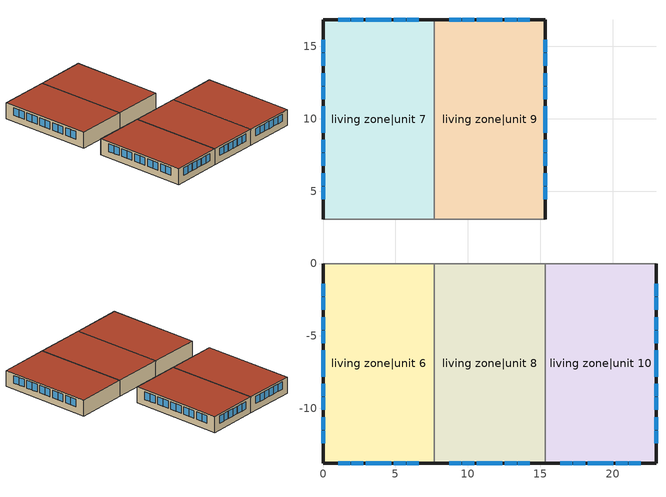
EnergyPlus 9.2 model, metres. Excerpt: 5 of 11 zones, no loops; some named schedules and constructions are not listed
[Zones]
living zone|unit 10
 floor to living zone|unit 5 (FloorFinUninsFin): 15.33,-13.8 15.33,0 22.99,0 22.99,-13.8 z2.44
 wall outside (WallExtInsFin): 15.33,-13.8 22.99,-13.8 22.99,0 z2.44:4.88
 wall adiabatic (WallIntFinUninsFin): 22.99,0 15.33,0 z2.44:4.88
 wall to living zone|unit 8 (WallIntFinUninsFin): 15.33,0 15.33,-13.8 z2.44:4.88
 window (WindowConstruction): 22.99,-12.4 22.99,-11.53 / 22.99,-2.27 22.99,-1.4 / 22.99,-11.47 22.99,-10.6 / 22.99,-10.1 22.99,-9.23 / 22.99,-9.17 22.99,-8.3 / 22.99,-7.8 22.99,-6.93 / 22.99,-6.87 22.99,-6 / 22.99,-5.5 22.99,-4.63 / 22.99,-4.57 22.99,-3.7 / 22.99,-3.2 22.99,-2.33 z3.41:4.57; 16.38,-13.8 17.21,-13.8 / 17.27,-13.8 18.11,-13.8 / 18.29,-13.8 19.13,-13.8 / 19.19,-13.8 20.03,-13.8 / 20.21,-13.8 21.05,-13.8 / 21.11,-13.8 21.94,-13.8 z3.46:4.57
 roof outside (RoofFinInsExt): 22.99,-13.8 22.99,0 15.33,0 15.33,-13.8 z4.88
living zone|unit 6
 floor to living zone (FloorFinUninsFin): 0,-13.8 0,0 7.66,0 7.66,-13.8 z2.44
 wall outside (WallExtInsFin): 0,0 0,-13.8 7.66,-13.8 z2.44:4.88
 wall adiabatic (WallIntFinUninsFin): 7.66,0 0,0 z2.44:4.88
 wall to living zone|unit 8 (WallIntFinUninsFin Reversed): 7.66,-13.8 7.66,0 z2.44:4.88
 window (WindowConstruction): 1.05,-13.8 1.89,-13.8 / 1.95,-13.8 2.78,-13.8 / 2.96,-13.8 3.8,-13.8 / 3.86,-13.8 4.7,-13.8 / 4.88,-13.8 5.72,-13.8 / 5.78,-13.8 6.62,-13.8 z3.46:4.57; 0,-1.4 0,-2.27 / 0,-11.53 0,-12.4 / 0,-2.33 0,-3.2 / 0,-3.7 0,-4.57 / 0,-4.63 0,-5.5 / 0,-6 0,-6.87 / 0,-6.93 0,-7.8 / 0,-8.3 0,-9.17 / 0,-9.23 0,-10.1 / 0,-10.6 0,-11.47 z3.41:4.57
 roof outside (RoofFinInsExt): 7.66,-13.8 7.66,0 0,0 0,-13.8 z4.88
living zone|unit 7
 floor to living zone|unit 2 (FloorFinUninsFin): 0,3.05 0,16.84 7.66,16.84 7.66,3.05 z2.44
 wall outside (WallExtInsFin): 7.66,16.84 0,16.84 0,3.05 z2.44:4.88
 wall to living zone|unit 9 (WallIntFinUninsFin Reversed): 7.66,3.05 7.66,16.84 z2.44:4.88
 wall adiabatic (WallIntFinUninsFin): 0,3.05 7.66,3.05 z2.44:4.88
 window (WindowConstruction): 0,15.44 0,14.57 / 0,5.32 0,4.45 / 0,14.51 0,13.64 / 0,13.15 0,12.28 / 0,12.21 0,11.34 / 0,10.85 0,9.98 / 0,9.92 0,9.04 / 0,8.55 0,7.68 / 0,7.62 0,6.75 / 0,6.25 0,5.38 z3.41:4.57; 6.62,16.84 5.78,16.84 / 5.72,16.84 4.88,16.84 / 4.7,16.84 3.86,16.84 / 3.8,16.84 2.96,16.84 / 2.78,16.84 1.95,16.84 / 1.89,16.84 1.05,16.84 z3.46:4.57
 roof outside (RoofFinInsExt): 7.66,3.05 7.66,16.84 0,16.84 0,3.05 z4.88
living zone|unit 8
 floor to living zone|unit 3 (FloorFinUninsFin): 7.66,-13.8 7.66,0 15.33,0 15.33,-13.8 z2.44
 wall outside (WallExtInsFin): 7.66,-13.8 15.33,-13.8 z2.44:4.88
 wall adiabatic (WallIntFinUninsFin): 15.33,0 7.66,0 z2.44:4.88
 window (WindowConstruction): 8.71,-13.8 9.55,-13.8 / 9.61,-13.8 10.45,-13.8 / 10.63,-13.8 11.47,-13.8 / 11.53,-13.8 12.36,-13.8 / 12.54,-13.8 13.38,-13.8 / 13.44,-13.8 14.28,-13.8 z3.46:4.57
 roof outside (RoofFinInsExt): 15.33,-13.8 15.33,0 7.66,0 7.66,-13.8 z4.88
living zone|unit 9
 floor to living zone|unit 4 (FloorFinUninsFin): 7.66,3.05 7.66,16.84 15.33,16.84 15.33,3.05 z2.44
 wall outside (WallExtInsFin): 15.33,3.05 15.33,16.84 7.66,16.84 z2.44:4.88
 wall adiabatic (WallIntFinUninsFin): 7.66,3.05 15.33,3.05 z2.44:4.88
 window (WindowConstruction): 14.28,16.84 13.44,16.84 / 13.38,16.84 12.54,16.84 / 12.36,16.84 11.53,16.84 / 11.47,16.84 10.63,16.84 / 10.45,16.84 9.61,16.84 / 9.55,16.84 8.71,16.84 z3.46:4.57; 15.33,4.45 15.33,5.32 / 15.33,14.57 15.33,15.44 / 15.33,5.38 15.33,6.25 / 15.33,6.75 15.33,7.62 / 15.33,7.68 15.33,8.55 / 15.33,9.04 15.33,9.92 / 15.33,9.98 15.33,10.85 / 15.33,11.34 15.33,12.21 / 15.33,12.28 15.33,13.15 / 15.33,13.64 15.33,14.51 z3.41:4.57
 roof outside (RoofFinInsExt): 15.33,3.05 15.33,16.84 7.66,16.84 7.66,3.05 z4.88
[Schedule:Week:Daily]
res ceil fan|unit 10 schedule Week Rule - May6-May26: res ceil fan|unit 10 schedule allday5, res ceil fan|unit 10 schedule allday5, res ceil fan|unit 10 schedule allday5, res ceil fan|unit 10 schedule allday5, res ceil fan|unit 10 schedule allday5, res ceil fan|unit 10 schedule allday5, res ceil fan|unit 10 schedule allday5, Schedule Day 14, Schedule Day 14, Schedule Day 14, Schedule Day 14, Schedule Day 14
res ceil fan|unit 10 schedule Week Rule - May27-Jun2: res ceil fan|unit 10 schedule allday5, res ceil fan|unit 10 schedule allday5, res ceil fan|unit 10 schedule allday5, res ceil fan|unit 10 schedule allday5, res ceil fan|unit 10 schedule allday5, res ceil fan|unit 10 schedule allday6, res ceil fan|unit 10 schedule allday6, Schedule Day 14, Schedule Day 14, Schedule Day 14, Schedule Day 14, Schedule Day 14
res ceil fan|unit 10 schedule Week Rule - Jun3-Jun30: res ceil fan|unit 10 schedule allday6, res ceil fan|unit 10 schedule allday6, res ceil fan|unit 10 schedule allday6, res ceil fan|unit 10 schedule allday6, res ceil fan|unit 10 schedule allday6, res ceil fan|unit 10 schedule allday6, res ceil fan|unit 10 schedule allday6, Schedule Day 14, Schedule Day 14, Schedule Day 14, Schedule Day 14, Schedule Day 14
res ceil fan|unit 10 schedule Week Rule - Jul1-Jul28: res ceil fan|unit 10 schedule allday7, res ceil fan|unit 10 schedule allday7, res ceil fan|unit 10 schedule allday7, res ceil fan|unit 10 schedule allday7, res ceil fan|unit 10 schedule allday7, res ceil fan|unit 10 schedule allday7, res ceil fan|unit 10 schedule allday7, Schedule Day 14, Schedule Day 14, Schedule Day 14, Schedule Day 14, Schedule Day 14
res ceil fan|unit 10 schedule Week Rule - Jul29-Aug4: res ceil fan|unit 10 schedule allday7, res ceil fan|unit 10 schedule allday7, res ceil fan|unit 10 schedule allday7, res ceil fan|unit 10 schedule allday8, res ceil fan|unit 10 schedule allday8, res ceil fan|unit 10 schedule allday8, res ceil fan|unit 10 schedule allday8, Schedule Day 14, Schedule Day 14, Schedule Day 14, Schedule Day 14, Schedule Day 14
res ceil fan|unit 10 schedule Week Rule - Aug5-Aug25: res ceil fan|unit 10 schedule allday8, res ceil fan|unit 10 schedule allday8, res ceil fan|unit 10 schedule allday8, res ceil fan|unit 10 schedule allday8, res ceil fan|unit 10 schedule allday8, res ceil fan|unit 10 schedule allday8, res ceil fan|unit 10 schedule allday8, Schedule Day 14, Schedule Day 14, Schedule Day 14, Schedule Day 14, Schedule Day 14
res ceil fan|unit 10 schedule Week Rule - Aug26-Sep1: res ceil fan|unit 10 schedule allday8, res ceil fan|unit 10 schedule allday8, res ceil fan|unit 10 schedule allday8, res ceil fan|unit 10 schedule allday8, res ceil fan|unit 10 schedule allday8, res ceil fan|unit 10 schedule allday8, res ceil fan|unit 10 schedule allday9, Schedule Day 14, Schedule Day 14, Schedule Day 14, Schedule Day 14, Schedule Day 14
res ceil fan|unit 10 schedule Week Rule - Sep2-Sep29: res ceil fan|unit 10 schedule allday9, res ceil fan|unit 10 schedule allday9, res ceil fan|unit 10 schedule allday9, res ceil fan|unit 10 schedule allday9, res ceil fan|unit 10 schedule allday9, res ceil fan|unit 10 schedule allday9, res ceil fan|unit 10 schedule allday9, Schedule Day 14, Schedule Day 14, Schedule Day 14, Schedule Day 14, Schedule Day 14
res ceil fan|unit 10 schedule Week Rule - Sep30-Oct6: res ceil fan|unit 10 schedule allday9, res ceil fan|unit 10 schedule allday10, res ceil fan|unit 10 schedule allday10, res ceil fan|unit 10 schedule allday10, res ceil fan|unit 10 schedule allday10, res ceil fan|unit 10 schedule allday10, res ceil fan|unit 10 schedule allday10, Schedule Day 14, Schedule Day 14, Schedule Day 14, Schedule Day 14, Schedule Day 14
res ceil fan|unit 10 schedule Week Rule - Oct7-Oct27: res ceil fan|unit 10 schedule allday10, res ceil fan|unit 10 schedule allday10, res ceil fan|unit 10 schedule allday10, res ceil fan|unit 10 schedule allday10, res ceil fan|unit 10 schedule allday10, res ceil fan|unit 10 schedule allday10, res ceil fan|unit 10 schedule allday10, Schedule Day 14, Schedule Day 14, Schedule Day 14, Schedule Day 14, Schedule Day 14
res ceil fan|unit 10 schedule Week Rule - Oct28-Nov3: res ceil fan|unit 10 schedule allday10, res ceil fan|unit 10 schedule allday10, res ceil fan|unit 10 schedule allday10, res ceil fan|unit 10 schedule allday10, res ceil fan|unit 10 schedule allday11, res ceil fan|unit 10 schedule allday11, res ceil fan|unit 10 schedule allday11, Schedule Day 14, Schedule Day 14, Schedule Day 14, Schedule Day 14, Schedule Day 14
res ceil fan|unit 10 schedule Week Rule - Nov4-Nov24: res ceil fan|unit 10 schedule allday11, res ceil fan|unit 10 schedule allday11, res ceil fan|unit 10 schedule allday11, res ceil fan|unit 10 schedule allday11, res ceil fan|unit 10 schedule allday11, res ceil fan|unit 10 schedule allday11, res ceil fan|unit 10 schedule allday11, Schedule Day 14, Schedule Day 14, Schedule Day 14, Schedule Day 14, Schedule Day 14
res ceil fan|unit 10 schedule Week Rule - Nov25-Dec1: res ceil fan|unit 10 schedule allday11, res ceil fan|unit 10 schedule allday11, res ceil fan|unit 10 schedule allday11, res ceil fan|unit 10 schedule allday11, res ceil fan|unit 10 schedule allday11, res ceil fan|unit 10 schedule allday11, res ceil fan|unit 10 schedule allday12, Schedule Day 14, Schedule Day 14, Schedule Day 14, Schedule Day 14, Schedule Day 14
res ceil fan|unit 10 schedule Week Rule - Dec2-Dec31: res ceil fan|unit 10 schedule allday12, res ceil fan|unit 10 schedule allday12, res ceil fan|unit 10 schedule allday12, res ceil fan|unit 10 schedule allday12, res ceil fan|unit 10 schedule allday12, res ceil fan|unit 10 schedule allday12, res ceil fan|unit 10 schedule allday12, Schedule Day 14, Schedule Day 14, Schedule Day 14, Schedule Day 14, Schedule Day 14
res ceil fan|unit 2 schedule Week Rule - Jan1-Jan6: Schedule Day 4, res ceil fan|unit 2 schedule allday1, res ceil fan|unit 2 schedule allday1, res ceil fan|unit 2 schedule allday1, res ceil fan|unit 2 schedule allday1, res ceil fan|unit 2 schedule allday1, res ceil fan|unit 2 schedule allday1, Schedule Day 4, Schedule Day 4, Schedule Day 4, Schedule Day 4, Schedule Day 4
res ceil fan|unit 2 schedule Week Rule - Jan7-Jan27: res ceil fan|unit 2 schedule allday1, res ceil fan|unit 2 schedule allday1, res ceil fan|unit 2 schedule allday1, res ceil fan|unit 2 schedule allday1, res ceil fan|unit 2 schedule allday1, res ceil fan|unit 2 schedule allday1, res ceil fan|unit 2 schedule allday1, Schedule Day 4, Schedule Day 4, Schedule Day 4, Schedule Day 4, Schedule Day 4
res ceil fan|unit 2 schedule Week Rule - Jan28-Feb3: res ceil fan|unit 2 schedule allday1, res ceil fan|unit 2 schedule allday1, res ceil fan|unit 2 schedule allday1, res ceil fan|unit 2 schedule allday1, res ceil fan|unit 2 schedule allday2, res ceil fan|unit 2 schedule allday2, res ceil fan|unit 2 schedule allday2, Schedule Day 4, Schedule Day 4, Schedule Day 4, Schedule Day 4, Schedule Day 4
res ceil fan|unit 2 schedule Week Rule - Feb4-Feb24: res ceil fan|unit 2 schedule allday2, res ceil fan|unit 2 schedule allday2, res ceil fan|unit 2 schedule allday2, res ceil fan|unit 2 schedule allday2, res ceil fan|unit 2 schedule allday2, res ceil fan|unit 2 schedule allday2, res ceil fan|unit 2 schedule allday2, Schedule Day 4, Schedule Day 4, Schedule Day 4, Schedule Day 4, Schedule Day 4
res ceil fan|unit 2 schedule Week Rule - Feb25-Mar3: res ceil fan|unit 2 schedule allday2, res ceil fan|unit 2 schedule allday2, res ceil fan|unit 2 schedule allday2, res ceil fan|unit 2 schedule allday2, res ceil fan|unit 2 schedule allday3, res ceil fan|unit 2 schedule allday3, res ceil fan|unit 2 schedule allday3, Schedule Day 4, Schedule Day 4, Schedule Day 4, Schedule Day 4, Schedule Day 4
res ceil fan|unit 2 schedule Week Rule - Mar4-Mar31: res ceil fan|unit 2 schedule allday3, res ceil fan|unit 2 schedule allday3, res ceil fan|unit 2 schedule allday3, res ceil fan|unit 2 schedule allday3, res ceil fan|unit 2 schedule allday3, res ceil fan|unit 2 schedule allday3, res ceil fan|unit 2 schedule allday3, Schedule Day 4, Schedule Day 4, Schedule Day 4, Schedule Day 4, Schedule Day 4
res ceil fan|unit 2 schedule Week Rule - Apr1-Apr28: res ceil fan|unit 2 schedule allday4, res ceil fan|unit 2 schedule allday4, res ceil fan|unit 2 schedule allday4, res ceil fan|unit 2 schedule allday4, res ceil fan|unit 2 schedule allday4, res ceil fan|unit 2 schedule allday4, res ceil fan|unit 2 schedule allday4, Schedule Day 4, Schedule Day 4, Schedule Day 4, Schedule Day 4, Schedule Day 4
res ceil fan|unit 2 schedule Week Rule - Apr29-May5: res ceil fan|unit 2 schedule allday4, res ceil fan|unit 2 schedule allday4, res ceil fan|unit 2 schedule allday5, res ceil fan|unit 2 schedule allday5, res ceil fan|unit 2 schedule allday5, res ceil fan|unit 2 schedule allday5, res ceil fan|unit 2 schedule allday5, Schedule Day 4, Schedule Day 4, Schedule Day 4, Schedule Day 4, Schedule Day 4
res ceil fan|unit 2 schedule Week Rule - May6-May26: res ceil fan|unit 2 schedule allday5, res ceil fan|unit 2 schedule allday5, res ceil fan|unit 2 schedule allday5, res ceil fan|unit 2 schedule allday5, res ceil fan|unit 2 schedule allday5, res ceil fan|unit 2 schedule allday5, res ceil fan|unit 2 schedule allday5, Schedule Day 4, Schedule Day 4, Schedule Day 4, Schedule Day 4, Schedule Day 4
res ceil fan|unit 2 schedule Week Rule - May27-Jun2: res ceil fan|unit 2 schedule allday5, res ceil fan|unit 2 schedule allday5, res ceil fan|unit 2 schedule allday5, res ceil fan|unit 2 schedule allday5, res ceil fan|unit 2 schedule allday5, res ceil fan|unit 2 schedule allday6, res ceil fan|unit 2 schedule allday6, Schedule Day 4, Schedule Day 4, Schedule Day 4, Schedule Day 4, Schedule Day 4
res ceil fan|unit 2 schedule Week Rule - Jun3-Jun30: res ceil fan|unit 2 schedule allday6, res ceil fan|unit 2 schedule allday6, res ceil fan|unit 2 schedule allday6, res ceil fan|unit 2 schedule allday6, res ceil fan|unit 2 schedule allday6, res ceil fan|unit 2 schedule allday6, res ceil fan|unit 2 schedule allday6, Schedule Day 4, Schedule Day 4, Schedule Day 4, Schedule Day 4, Schedule Day 4
res ceil fan|unit 2 schedule Week Rule - Jul1-Jul28: res ceil fan|unit 2 schedule allday7, res ceil fan|unit 2 schedule allday7, res ceil fan|unit 2 schedule allday7, res ceil fan|unit 2 schedule allday7, res ceil fan|unit 2 schedule allday7, res ceil fan|unit 2 schedule allday7, res ceil fan|unit 2 schedule allday7, Schedule Day 4, Schedule Day 4, Schedule Day 4, Schedule Day 4, Schedule Day 4
res ceil fan|unit 2 schedule Week Rule - Jul29-Aug4: res ceil fan|unit 2 schedule allday7, res ceil fan|unit 2 schedule allday7, res ceil fan|unit 2 schedule allday7, res ceil fan|unit 2 schedule allday8, res ceil fan|unit 2 schedule allday8, res ceil fan|unit 2 schedule allday8, res ceil fan|unit 2 schedule allday8, Schedule Day 4, Schedule Day 4, Schedule Day 4, Schedule Day 4, Schedule Day 4
res ceil fan|unit 2 schedule Week Rule - Aug5-Aug25: res ceil fan|unit 2 schedule allday8, res ceil fan|unit 2 schedule allday8, res ceil fan|unit 2 schedule allday8, res ceil fan|unit 2 schedule allday8, res ceil fan|unit 2 schedule allday8, res ceil fan|unit 2 schedule allday8, res ceil fan|unit 2 schedule allday8, Schedule Day 4, Schedule Day 4, Schedule Day 4, Schedule Day 4, Schedule Day 4
res ceil fan|unit 2 schedule Week Rule - Aug26-Sep1: res ceil fan|unit 2 schedule allday8, res ceil fan|unit 2 schedule allday8, res ceil fan|unit 2 schedule allday8, res ceil fan|unit 2 schedule allday8, res ceil fan|unit 2 schedule allday8, res ceil fan|unit 2 schedule allday8, res ceil fan|unit 2 schedule allday9, Schedule Day 4, Schedule Day 4, Schedule Day 4, Schedule Day 4, Schedule Day 4
res ceil fan|unit 2 schedule Week Rule - Sep2-Sep29: res ceil fan|unit 2 schedule allday9, res ceil fan|unit 2 schedule allday9, res ceil fan|unit 2 schedule allday9, res ceil fan|unit 2 schedule allday9, res ceil fan|unit 2 schedule allday9, res ceil fan|unit 2 schedule allday9, res ceil fan|unit 2 schedule allday9, Schedule Day 4, Schedule Day 4, Schedule Day 4, Schedule Day 4, Schedule Day 4
res ceil fan|unit 2 schedule Week Rule - Sep30-Oct6: res ceil fan|unit 2 schedule allday9, res ceil fan|unit 2 schedule allday10, res ceil fan|unit 2 schedule allday10, res ceil fan|unit 2 schedule allday10, res ceil fan|unit 2 schedule allday10, res ceil fan|unit 2 schedule allday10, res ceil fan|unit 2 schedule allday10, Schedule Day 4, Schedule Day 4, Schedule Day 4, Schedule Day 4, Schedule Day 4
res ceil fan|unit 2 schedule Week Rule - Oct7-Oct27: res ceil fan|unit 2 schedule allday10, res ceil fan|unit 2 schedule allday10, res ceil fan|unit 2 schedule allday10, res ceil fan|unit 2 schedule allday10, res ceil fan|unit 2 schedule allday10, res ceil fan|unit 2 schedule allday10, res ceil fan|unit 2 schedule allday10, Schedule Day 4, Schedule Day 4, Schedule Day 4, Schedule Day 4, Schedule Day 4
res ceil fan|unit 2 schedule Week Rule - Oct28-Nov3: res ceil fan|unit 2 schedule allday10, res ceil fan|unit 2 schedule allday10, res ceil fan|unit 2 schedule allday10, res ceil fan|unit 2 schedule allday10, res ceil fan|unit 2 schedule allday11, res ceil fan|unit 2 schedule allday11, res ceil fan|unit 2 schedule allday11, Schedule Day 4, Schedule Day 4, Schedule Day 4, Schedule Day 4, Schedule Day 4
res ceil fan|unit 2 schedule Week Rule - Nov4-Nov24: res ceil fan|unit 2 schedule allday11, res ceil fan|unit 2 schedule allday11, res ceil fan|unit 2 schedule allday11, res ceil fan|unit 2 schedule allday11, res ceil fan|unit 2 schedule allday11, res ceil fan|unit 2 schedule allday11, res ceil fan|unit 2 schedule allday11, Schedule Day 4, Schedule Day 4, Schedule Day 4, Schedule Day 4, Schedule Day 4
res ceil fan|unit 2 schedule Week Rule - Nov25-Dec1: res ceil fan|unit 2 schedule allday11, res ceil fan|unit 2 schedule allday11, res ceil fan|unit 2 schedule allday11, res ceil fan|unit 2 schedule allday11, res ceil fan|unit 2 schedule allday11, res ceil fan|unit 2 schedule allday11, res ceil fan|unit 2 schedule allday12, Schedule Day 4, Schedule Day 4, Schedule Day 4, Schedule Day 4, Schedule Day 4
res ceil fan|unit 2 schedule Week Rule - Dec2-Dec31: res ceil fan|unit 2 schedule allday12, res ceil fan|unit 2 schedule allday12, res ceil fan|unit 2 schedule allday12, res ceil fan|unit 2 schedule allday12, res ceil fan|unit 2 schedule allday12, res ceil fan|unit 2 schedule allday12, res ceil fan|unit 2 schedule allday12, Schedule Day 4, Schedule Day 4, Schedule Day 4, Schedule Day 4, Schedule Day 4
res ceil fan|unit 3 schedule Week Rule - Jan1-Jan6: Schedule Day 7, res ceil fan|unit 3 schedule allday1, res ceil fan|unit 3 schedule allday1, res ceil fan|unit 3 schedule allday1, res ceil fan|unit 3 schedule allday1, res ceil fan|unit 3 schedule allday1, res ceil fan|unit 3 schedule allday1, Schedule Day 7, Schedule Day 7, Schedule Day 7, Schedule Day 7, Schedule Day 7
res ceil fan|unit 3 schedule Week Rule - Jan7-Jan27: res ceil fan|unit 3 schedule allday1, res ceil fan|unit 3 schedule allday1, res ceil fan|unit 3 schedule allday1, res ceil fan|unit 3 schedule allday1, res ceil fan|unit 3 schedule allday1, res ceil fan|unit 3 schedule allday1, res ceil fan|unit 3 schedule allday1, Schedule Day 7, Schedule Day 7, Schedule Day 7, Schedule Day 7, Schedule Day 7
res ceil fan|unit 3 schedule Week Rule - Jan28-Feb3: res ceil fan|unit 3 schedule allday1, res ceil fan|unit 3 schedule allday1, res ceil fan|unit 3 schedule allday1, res ceil fan|unit 3 schedule allday1, res ceil fan|unit 3 schedule allday2, res ceil fan|unit 3 schedule allday2, res ceil fan|unit 3 schedule allday2, Schedule Day 7, Schedule Day 7, Schedule Day 7, Schedule Day 7, Schedule Day 7
res ceil fan|unit 3 schedule Week Rule - Feb4-Feb24: res ceil fan|unit 3 schedule allday2, res ceil fan|unit 3 schedule allday2, res ceil fan|unit 3 schedule allday2, res ceil fan|unit 3 schedule allday2, res ceil fan|unit 3 schedule allday2, res ceil fan|unit 3 schedule allday2, res ceil fan|unit 3 schedule allday2, Schedule Day 7, Schedule Day 7, Schedule Day 7, Schedule Day 7, Schedule Day 7
res ceil fan|unit 3 schedule Week Rule - Feb25-Mar3: res ceil fan|unit 3 schedule allday2, res ceil fan|unit 3 schedule allday2, res ceil fan|unit 3 schedule allday2, res ceil fan|unit 3 schedule allday2, res ceil fan|unit 3 schedule allday3, res ceil fan|unit 3 schedule allday3, res ceil fan|unit 3 schedule allday3, Schedule Day 7, Schedule Day 7, Schedule Day 7, Schedule Day 7, Schedule Day 7
res ceil fan|unit 3 schedule Week Rule - Mar4-Mar31: res ceil fan|unit 3 schedule allday3, res ceil fan|unit 3 schedule allday3, res ceil fan|unit 3 schedule allday3, res ceil fan|unit 3 schedule allday3, res ceil fan|unit 3 schedule allday3, res ceil fan|unit 3 schedule allday3, res ceil fan|unit 3 schedule allday3, Schedule Day 7, Schedule Day 7, Schedule Day 7, Schedule Day 7, Schedule Day 7
res ceil fan|unit 3 schedule Week Rule - Apr1-Apr28: res ceil fan|unit 3 schedule allday4, res ceil fan|unit 3 schedule allday4, res ceil fan|unit 3 schedule allday4, res ceil fan|unit 3 schedule allday4, res ceil fan|unit 3 schedule allday4, res ceil fan|unit 3 schedule allday4, res ceil fan|unit 3 schedule allday4, Schedule Day 7, Schedule Day 7, Schedule Day 7, Schedule Day 7, Schedule Day 7
res ceil fan|unit 3 schedule Week Rule - Apr29-May5: res ceil fan|unit 3 schedule allday4, res ceil fan|unit 3 schedule allday4, res ceil fan|unit 3 schedule allday5, res ceil fan|unit 3 schedule allday5, res ceil fan|unit 3 schedule allday5, res ceil fan|unit 3 schedule allday5, res ceil fan|unit 3 schedule allday5, Schedule Day 7, Schedule Day 7, Schedule Day 7, Schedule Day 7, Schedule Day 7
res ceil fan|unit 3 schedule Week Rule - May6-May26: res ceil fan|unit 3 schedule allday5, res ceil fan|unit 3 schedule allday5, res ceil fan|unit 3 schedule allday5, res ceil fan|unit 3 schedule allday5, res ceil fan|unit 3 schedule allday5, res ceil fan|unit 3 schedule allday5, res ceil fan|unit 3 schedule allday5, Schedule Day 7, Schedule Day 7, Schedule Day 7, Schedule Day 7, Schedule Day 7
res ceil fan|unit 3 schedule Week Rule - May27-Jun2: res ceil fan|unit 3 schedule allday5, res ceil fan|unit 3 schedule allday5, res ceil fan|unit 3 schedule allday5, res ceil fan|unit 3 schedule allday5, res ceil fan|unit 3 schedule allday5, res ceil fan|unit 3 schedule allday6, res ceil fan|unit 3 schedule allday6, Schedule Day 7, Schedule Day 7, Schedule Day 7, Schedule Day 7, Schedule Day 7
res ceil fan|unit 3 schedule Week Rule - Jun3-Jun30: res ceil fan|unit 3 schedule allday6, res ceil fan|unit 3 schedule allday6, res ceil fan|unit 3 schedule allday6, res ceil fan|unit 3 schedule allday6, res ceil fan|unit 3 schedule allday6, res ceil fan|unit 3 schedule allday6, res ceil fan|unit 3 schedule allday6, Schedule Day 7, Schedule Day 7, Schedule Day 7, Schedule Day 7, Schedule Day 7
res ceil fan|unit 3 schedule Week Rule - Jul1-Jul28: res ceil fan|unit 3 schedule allday7, res ceil fan|unit 3 schedule allday7, res ceil fan|unit 3 schedule allday7, res ceil fan|unit 3 schedule allday7, res ceil fan|unit 3 schedule allday7, res ceil fan|unit 3 schedule allday7, res ceil fan|unit 3 schedule allday7, Schedule Day 7, Schedule Day 7, Schedule Day 7, Schedule Day 7, Schedule Day 7
res ceil fan|unit 3 schedule Week Rule - Jul29-Aug4: res ceil fan|unit 3 schedule allday7, res ceil fan|unit 3 schedule allday7, res ceil fan|unit 3 schedule allday7, res ceil fan|unit 3 schedule allday8, res ceil fan|unit 3 schedule allday8, res ceil fan|unit 3 schedule allday8, res ceil fan|unit 3 schedule allday8, Schedule Day 7, Schedule Day 7, Schedule Day 7, Schedule Day 7, Schedule Day 7
res ceil fan|unit 3 schedule Week Rule - Aug5-Aug25: res ceil fan|unit 3 schedule allday8, res ceil fan|unit 3 schedule allday8, res ceil fan|unit 3 schedule allday8, res ceil fan|unit 3 schedule allday8, res ceil fan|unit 3 schedule allday8, res ceil fan|unit 3 schedule allday8, res ceil fan|unit 3 schedule allday8, Schedule Day 7, Schedule Day 7, Schedule Day 7, Schedule Day 7, Schedule Day 7
res ceil fan|unit 3 schedule Week Rule - Aug26-Sep1: res ceil fan|unit 3 schedule allday8, res ceil fan|unit 3 schedule allday8, res ceil fan|unit 3 schedule allday8, res ceil fan|unit 3 schedule allday8, res ceil fan|unit 3 schedule allday8, res ceil fan|unit 3 schedule allday8, res ceil fan|unit 3 schedule allday9, Schedule Day 7, Schedule Day 7, Schedule Day 7, Schedule Day 7, Schedule Day 7
res ceil fan|unit 3 schedule Week Rule - Sep2-Sep29: res ceil fan|unit 3 schedule allday9, res ceil fan|unit 3 schedule allday9, res ceil fan|unit 3 schedule allday9, res ceil fan|unit 3 schedule allday9, res ceil fan|unit 3 schedule allday9, res ceil fan|unit 3 schedule allday9, res ceil fan|unit 3 schedule allday9, Schedule Day 7, Schedule Day 7, Schedule Day 7, Schedule Day 7, Schedule Day 7
res ceil fan|unit 3 schedule Week Rule - Sep30-Oct6: res ceil fan|unit 3 schedule allday9, res ceil fan|unit 3 schedule allday10, res ceil fan|unit 3 schedule allday10, res ceil fan|unit 3 schedule allday10, res ceil fan|unit 3 schedule allday10, res ceil fan|unit 3 schedule allday10, res ceil fan|unit 3 schedule allday10, Schedule Day 7, Schedule Day 7, Schedule Day 7, Schedule Day 7, Schedule Day 7
res ceil fan|unit 3 schedule Week Rule - Oct7-Oct27: res ceil fan|unit 3 schedule allday10, res ceil fan|unit 3 schedule allday10, res ceil fan|unit 3 schedule allday10, res ceil fan|unit 3 schedule allday10, res ceil fan|unit 3 schedule allday10, res ceil fan|unit 3 schedule allday10, res ceil fan|unit 3 schedule allday10, Schedule Day 7, Schedule Day 7, Schedule Day 7, Schedule Day 7, Schedule Day 7
res ceil fan|unit 3 schedule Week Rule - Oct28-Nov3: res ceil fan|unit 3 schedule allday10, res ceil fan|unit 3 schedule allday10, res ceil fan|unit 3 schedule allday10, res ceil fan|unit 3 schedule allday10, res ceil fan|unit 3 schedule allday11, res ceil fan|unit 3 schedule allday11, res ceil fan|unit 3 schedule allday11, Schedule Day 7, Schedule Day 7, Schedule Day 7, Schedule Day 7, Schedule Day 7
res ceil fan|unit 3 schedule Week Rule - Nov4-Nov24: res ceil fan|unit 3 schedule allday11, res ceil fan|unit 3 schedule allday11, res ceil fan|unit 3 schedule allday11, res ceil fan|unit 3 schedule allday11, res ceil fan|unit 3 schedule allday11, res ceil fan|unit 3 schedule allday11, res ceil fan|unit 3 schedule allday11, Schedule Day 7, Schedule Day 7, Schedule Day 7, Schedule Day 7, Schedule Day 7
res ceil fan|unit 3 schedule Week Rule - Nov25-Dec1: res ceil fan|unit 3 schedule allday11, res ceil fan|unit 3 schedule allday11, res ceil fan|unit 3 schedule allday11, res ceil fan|unit 3 schedule allday11, res ceil fan|unit 3 schedule allday11, res ceil fan|unit 3 schedule allday11, res ceil fan|unit 3 schedule allday12, Schedule Day 7, Schedule Day 7, Schedule Day 7, Schedule Day 7, Schedule Day 7
res ceil fan|unit 3 schedule Week Rule - Dec2-Dec31: res ceil fan|unit 3 schedule allday12, res ceil fan|unit 3 schedule allday12, res ceil fan|unit 3 schedule allday12, res ceil fan|unit 3 schedule allday12, res ceil fan|unit 3 schedule allday12, res ceil fan|unit 3 schedule allday12, res ceil fan|unit 3 schedule allday12, Schedule Day 7, Schedule Day 7, Schedule Day 7, Schedule Day 7, Schedule Day 7
res ceil fan|unit 4 schedule Week Rule - Jan1-Jan6: Schedule Day 8, res ceil fan|unit 4 schedule allday1, res ceil fan|unit 4 schedule allday1, res ceil fan|unit 4 schedule allday1, res ceil fan|unit 4 schedule allday1, res ceil fan|unit 4 schedule allday1, res ceil fan|unit 4 schedule allday1, Schedule Day 8, Schedule Day 8, Schedule Day 8, Schedule Day 8, Schedule Day 8
res ceil fan|unit 4 schedule Week Rule - Jan7-Jan27: res ceil fan|unit 4 schedule allday1, res ceil fan|unit 4 schedule allday1, res ceil fan|unit 4 schedule allday1, res ceil fan|unit 4 schedule allday1, res ceil fan|unit 4 schedule allday1, res ceil fan|unit 4 schedule allday1, res ceil fan|unit 4 schedule allday1, Schedule Day 8, Schedule Day 8, Schedule Day 8, Schedule Day 8, Schedule Day 8
res ceil fan|unit 4 schedule Week Rule - Jan28-Feb3: res ceil fan|unit 4 schedule allday1, res ceil fan|unit 4 schedule allday1, res ceil fan|unit 4 schedule allday1, res ceil fan|unit 4 schedule allday1, res ceil fan|unit 4 schedule allday2, res ceil fan|unit 4 schedule allday2, res ceil fan|unit 4 schedule allday2, Schedule Day 8, Schedule Day 8, Schedule Day 8, Schedule Day 8, Schedule Day 8
res ceil fan|unit 4 schedule Week Rule - Feb4-Feb24: res ceil fan|unit 4 schedule allday2, res ceil fan|unit 4 schedule allday2, res ceil fan|unit 4 schedule allday2, res ceil fan|unit 4 schedule allday2, res ceil fan|unit 4 schedule allday2, res ceil fan|unit 4 schedule allday2, res ceil fan|unit 4 schedule allday2, Schedule Day 8, Schedule Day 8, Schedule Day 8, Schedule Day 8, Schedule Day 8
res ceil fan|unit 4 schedule Week Rule - Feb25-Mar3: res ceil fan|unit 4 schedule allday2, res ceil fan|unit 4 schedule allday2, res ceil fan|unit 4 schedule allday2, res ceil fan|unit 4 schedule allday2, res ceil fan|unit 4 schedule allday3, res ceil fan|unit 4 schedule allday3, res ceil fan|unit 4 schedule allday3, Schedule Day 8, Schedule Day 8, Schedule Day 8, Schedule Day 8, Schedule Day 8
res ceil fan|unit 4 schedule Week Rule - Mar4-Mar31: res ceil fan|unit 4 schedule allday3, res ceil fan|unit 4 schedule allday3, res ceil fan|unit 4 schedule allday3, res ceil fan|unit 4 schedule allday3, res ceil fan|unit 4 schedule allday3, res ceil fan|unit 4 schedule allday3, res ceil fan|unit 4 schedule allday3, Schedule Day 8, Schedule Day 8, Schedule Day 8, Schedule Day 8, Schedule Day 8
res ceil fan|unit 4 schedule Week Rule - Apr1-Apr28: res ceil fan|unit 4 schedule allday4, res ceil fan|unit 4 schedule allday4, res ceil fan|unit 4 schedule allday4, res ceil fan|unit 4 schedule allday4, res ceil fan|unit 4 schedule allday4, res ceil fan|unit 4 schedule allday4, res ceil fan|unit 4 schedule allday4, Schedule Day 8, Schedule Day 8, Schedule Day 8, Schedule Day 8, Schedule Day 8
res ceil fan|unit 4 schedule Week Rule - Apr29-May5: res ceil fan|unit 4 schedule allday4, res ceil fan|unit 4 schedule allday4, res ceil fan|unit 4 schedule allday5, res ceil fan|unit 4 schedule allday5, res ceil fan|unit 4 schedule allday5, res ceil fan|unit 4 schedule allday5, res ceil fan|unit 4 schedule allday5, Schedule Day 8, Schedule Day 8, Schedule Day 8, Schedule Day 8, Schedule Day 8
res ceil fan|unit 4 schedule Week Rule - May6-May26: res ceil fan|unit 4 schedule allday5, res ceil fan|unit 4 schedule allday5, res ceil fan|unit 4 schedule allday5, res ceil fan|unit 4 schedule allday5, res ceil fan|unit 4 schedule allday5, res ceil fan|unit 4 schedule allday5, res ceil fan|unit 4 schedule allday5, Schedule Day 8, Schedule Day 8, Schedule Day 8, Schedule Day 8, Schedule Day 8
res ceil fan|unit 4 schedule Week Rule - May27-Jun2: res ceil fan|unit 4 schedule allday5, res ceil fan|unit 4 schedule allday5, res ceil fan|unit 4 schedule allday5, res ceil fan|unit 4 schedule allday5, res ceil fan|unit 4 schedule allday5, res ceil fan|unit 4 schedule allday6, res ceil fan|unit 4 schedule allday6, Schedule Day 8, Schedule Day 8, Schedule Day 8, Schedule Day 8, Schedule Day 8
res ceil fan|unit 4 schedule Week Rule - Jun3-Jun30: res ceil fan|unit 4 schedule allday6, res ceil fan|unit 4 schedule allday6, res ceil fan|unit 4 schedule allday6, res ceil fan|unit 4 schedule allday6, res ceil fan|unit 4 schedule allday6, res ceil fan|unit 4 schedule allday6, res ceil fan|unit 4 schedule allday6, Schedule Day 8, Schedule Day 8, Schedule Day 8, Schedule Day 8, Schedule Day 8
res ceil fan|unit 4 schedule Week Rule - Jul1-Jul28: res ceil fan|unit 4 schedule allday7, res ceil fan|unit 4 schedule allday7, res ceil fan|unit 4 schedule allday7, res ceil fan|unit 4 schedule allday7, res ceil fan|unit 4 schedule allday7, res ceil fan|unit 4 schedule allday7, res ceil fan|unit 4 schedule allday7, Schedule Day 8, Schedule Day 8, Schedule Day 8, Schedule Day 8, Schedule Day 8
res ceil fan|unit 4 schedule Week Rule - Jul29-Aug4: res ceil fan|unit 4 schedule allday7, res ceil fan|unit 4 schedule allday7, res ceil fan|unit 4 schedule allday7, res ceil fan|unit 4 schedule allday8, res ceil fan|unit 4 schedule allday8, res ceil fan|unit 4 schedule allday8, res ceil fan|unit 4 schedule allday8, Schedule Day 8, Schedule Day 8, Schedule Day 8, Schedule Day 8, Schedule Day 8
res ceil fan|unit 4 schedule Week Rule - Aug5-Aug25: res ceil fan|unit 4 schedule allday8, res ceil fan|unit 4 schedule allday8, res ceil fan|unit 4 schedule allday8, res ceil fan|unit 4 schedule allday8, res ceil fan|unit 4 schedule allday8, res ceil fan|unit 4 schedule allday8, res ceil fan|unit 4 schedule allday8, Schedule Day 8, Schedule Day 8, Schedule Day 8, Schedule Day 8, Schedule Day 8
res ceil fan|unit 4 schedule Week Rule - Aug26-Sep1: res ceil fan|unit 4 schedule allday8, res ceil fan|unit 4 schedule allday8, res ceil fan|unit 4 schedule allday8, res ceil fan|unit 4 schedule allday8, res ceil fan|unit 4 schedule allday8, res ceil fan|unit 4 schedule allday8, res ceil fan|unit 4 schedule allday9, Schedule Day 8, Schedule Day 8, Schedule Day 8, Schedule Day 8, Schedule Day 8
res ceil fan|unit 4 schedule Week Rule - Sep2-Sep29: res ceil fan|unit 4 schedule allday9, res ceil fan|unit 4 schedule allday9, res ceil fan|unit 4 schedule allday9, res ceil fan|unit 4 schedule allday9, res ceil fan|unit 4 schedule allday9, res ceil fan|unit 4 schedule allday9, res ceil fan|unit 4 schedule allday9, Schedule Day 8, Schedule Day 8, Schedule Day 8, Schedule Day 8, Schedule Day 8
res ceil fan|unit 4 schedule Week Rule - Sep30-Oct6: res ceil fan|unit 4 schedule allday9, res ceil fan|unit 4 schedule allday10, res ceil fan|unit 4 schedule allday10, res ceil fan|unit 4 schedule allday10, res ceil fan|unit 4 schedule allday10, res ceil fan|unit 4 schedule allday10, res ceil fan|unit 4 schedule allday10, Schedule Day 8, Schedule Day 8, Schedule Day 8, Schedule Day 8, Schedule Day 8
res ceil fan|unit 4 schedule Week Rule - Oct7-Oct27: res ceil fan|unit 4 schedule allday10, res ceil fan|unit 4 schedule allday10, res ceil fan|unit 4 schedule allday10, res ceil fan|unit 4 schedule allday10, res ceil fan|unit 4 schedule allday10, res ceil fan|unit 4 schedule allday10, res ceil fan|unit 4 schedule allday10, Schedule Day 8, Schedule Day 8, Schedule Day 8, Schedule Day 8, Schedule Day 8
res ceil fan|unit 4 schedule Week Rule - Oct28-Nov3: res ceil fan|unit 4 schedule allday10, res ceil fan|unit 4 schedule allday10, res ceil fan|unit 4 schedule allday10, res ceil fan|unit 4 schedule allday10, res ceil fan|unit 4 schedule allday11, res ceil fan|unit 4 schedule allday11, res ceil fan|unit 4 schedule allday11, Schedule Day 8, Schedule Day 8, Schedule Day 8, Schedule Day 8, Schedule Day 8
res ceil fan|unit 4 schedule Week Rule - Nov4-Nov24: res ceil fan|unit 4 schedule allday11, res ceil fan|unit 4 schedule allday11, res ceil fan|unit 4 schedule allday11, res ceil fan|unit 4 schedule allday11, res ceil fan|unit 4 schedule allday11, res ceil fan|unit 4 schedule allday11, res ceil fan|unit 4 schedule allday11, Schedule Day 8, Schedule Day 8, Schedule Day 8, Schedule Day 8, Schedule Day 8
res ceil fan|unit 4 schedule Week Rule - Nov25-Dec1: res ceil fan|unit 4 schedule allday11, res ceil fan|unit 4 schedule allday11, res ceil fan|unit 4 schedule allday11, res ceil fan|unit 4 schedule allday11, res ceil fan|unit 4 schedule allday11, res ceil fan|unit 4 schedule allday11, res ceil fan|unit 4 schedule allday12, Schedule Day 8, Schedule Day 8, Schedule Day 8, Schedule Day 8, Schedule Day 8
res ceil fan|unit 4 schedule Week Rule - Dec2-Dec31: res ceil fan|unit 4 schedule allday12, res ceil fan|unit 4 schedule allday12, res ceil fan|unit 4 schedule allday12, res ceil fan|unit 4 schedule allday12, res ceil fan|unit 4 schedule allday12, res ceil fan|unit 4 schedule allday12, res ceil fan|unit 4 schedule allday12, Schedule Day 8, Schedule Day 8, Schedule Day 8, Schedule Day 8, Schedule Day 8
res ceil fan|unit 5 schedule Week Rule - Jan1-Jan6: Schedule Day 9, res ceil fan|unit 5 schedule allday1, res ceil fan|unit 5 schedule allday1, res ceil fan|unit 5 schedule allday1, res ceil fan|unit 5 schedule allday1, res ceil fan|unit 5 schedule allday1, res ceil fan|unit 5 schedule allday1, Schedule Day 9, Schedule Day 9, Schedule Day 9, Schedule Day 9, Schedule Day 9
res ceil fan|unit 5 schedule Week Rule - Jan7-Jan27: res ceil fan|unit 5 schedule allday1, res ceil fan|unit 5 schedule allday1, res ceil fan|unit 5 schedule allday1, res ceil fan|unit 5 schedule allday1, res ceil fan|unit 5 schedule allday1, res ceil fan|unit 5 schedule allday1, res ceil fan|unit 5 schedule allday1, Schedule Day 9, Schedule Day 9, Schedule Day 9, Schedule Day 9, Schedule Day 9
res ceil fan|unit 5 schedule Week Rule - Jan28-Feb3: res ceil fan|unit 5 schedule allday1, res ceil fan|unit 5 schedule allday1, res ceil fan|unit 5 schedule allday1, res ceil fan|unit 5 schedule allday1, res ceil fan|unit 5 schedule allday2, res ceil fan|unit 5 schedule allday2, res ceil fan|unit 5 schedule allday2, Schedule Day 9, Schedule Day 9, Schedule Day 9, Schedule Day 9, Schedule Day 9
res ceil fan|unit 5 schedule Week Rule - Feb4-Feb24: res ceil fan|unit 5 schedule allday2, res ceil fan|unit 5 schedule allday2, res ceil fan|unit 5 schedule allday2, res ceil fan|unit 5 schedule allday2, res ceil fan|unit 5 schedule allday2, res ceil fan|unit 5 schedule allday2, res ceil fan|unit 5 schedule allday2, Schedule Day 9, Schedule Day 9, Schedule Day 9, Schedule Day 9, Schedule Day 9
res ceil fan|unit 5 schedule Week Rule - Feb25-Mar3: res ceil fan|unit 5 schedule allday2, res ceil fan|unit 5 schedule allday2, res ceil fan|unit 5 schedule allday2, res ceil fan|unit 5 schedule allday2, res ceil fan|unit 5 schedule allday3, res ceil fan|unit 5 schedule allday3, res ceil fan|unit 5 schedule allday3, Schedule Day 9, Schedule Day 9, Schedule Day 9, Schedule Day 9, Schedule Day 9
res ceil fan|unit 5 schedule Week Rule - Mar4-Mar31: res ceil fan|unit 5 schedule allday3, res ceil fan|unit 5 schedule allday3, res ceil fan|unit 5 schedule allday3, res ceil fan|unit 5 schedule allday3, res ceil fan|unit 5 schedule allday3, res ceil fan|unit 5 schedule allday3, res ceil fan|unit 5 schedule allday3, Schedule Day 9, Schedule Day 9, Schedule Day 9, Schedule Day 9, Schedule Day 9
res ceil fan|unit 5 schedule Week Rule - Apr1-Apr28: res ceil fan|unit 5 schedule allday4, res ceil fan|unit 5 schedule allday4, res ceil fan|unit 5 schedule allday4, res ceil fan|unit 5 schedule allday4, res ceil fan|unit 5 schedule allday4, res ceil fan|unit 5 schedule allday4, res ceil fan|unit 5 schedule allday4, Schedule Day 9, Schedule Day 9, Schedule Day 9, Schedule Day 9, Schedule Day 9
res ceil fan|unit 5 schedule Week Rule - Apr29-May5: res ceil fan|unit 5 schedule allday4, res ceil fan|unit 5 schedule allday4, res ceil fan|unit 5 schedule allday5, res ceil fan|unit 5 schedule allday5, res ceil fan|unit 5 schedule allday5, res ceil fan|unit 5 schedule allday5, res ceil fan|unit 5 schedule allday5, Schedule Day 9, Schedule Day 9, Schedule Day 9, Schedule Day 9, Schedule Day 9
res ceil fan|unit 5 schedule Week Rule - May6-May26: res ceil fan|unit 5 schedule allday5, res ceil fan|unit 5 schedule allday5, res ceil fan|unit 5 schedule allday5, res ceil fan|unit 5 schedule allday5, res ceil fan|unit 5 schedule allday5, res ceil fan|unit 5 schedule allday5, res ceil fan|unit 5 schedule allday5, Schedule Day 9, Schedule Day 9, Schedule Day 9, Schedule Day 9, Schedule Day 9
res ceil fan|unit 5 schedule Week Rule - May27-Jun2: res ceil fan|unit 5 schedule allday5, res ceil fan|unit 5 schedule allday5, res ceil fan|unit 5 schedule allday5, res ceil fan|unit 5 schedule allday5, res ceil fan|unit 5 schedule allday5, res ceil fan|unit 5 schedule allday6, res ceil fan|unit 5 schedule allday6, Schedule Day 9, Schedule Day 9, Schedule Day 9, Schedule Day 9, Schedule Day 9
res ceil fan|unit 5 schedule Week Rule - Jun3-Jun30: res ceil fan|unit 5 schedule allday6, res ceil fan|unit 5 schedule allday6, res ceil fan|unit 5 schedule allday6, res ceil fan|unit 5 schedule allday6, res ceil fan|unit 5 schedule allday6, res ceil fan|unit 5 schedule allday6, res ceil fan|unit 5 schedule allday6, Schedule Day 9, Schedule Day 9, Schedule Day 9, Schedule Day 9, Schedule Day 9
res ceil fan|unit 5 schedule Week Rule - Jul1-Jul28: res ceil fan|unit 5 schedule allday7, res ceil fan|unit 5 schedule allday7, res ceil fan|unit 5 schedule allday7, res ceil fan|unit 5 schedule allday7, res ceil fan|unit 5 schedule allday7, res ceil fan|unit 5 schedule allday7, res ceil fan|unit 5 schedule allday7, Schedule Day 9, Schedule Day 9, Schedule Day 9, Schedule Day 9, Schedule Day 9
res ceil fan|unit 5 schedule Week Rule - Jul29-Aug4: res ceil fan|unit 5 schedule allday7, res ceil fan|unit 5 schedule allday7, res ceil fan|unit 5 schedule allday7, res ceil fan|unit 5 schedule allday8, res ceil fan|unit 5 schedule allday8, res ceil fan|unit 5 schedule allday8, res ceil fan|unit 5 schedule allday8, Schedule Day 9, Schedule Day 9, Schedule Day 9, Schedule Day 9, Schedule Day 9
res ceil fan|unit 5 schedule Week Rule - Aug5-Aug25: res ceil fan|unit 5 schedule allday8, res ceil fan|unit 5 schedule allday8, res ceil fan|unit 5 schedule allday8, res ceil fan|unit 5 schedule allday8, res ceil fan|unit 5 schedule allday8, res ceil fan|unit 5 schedule allday8, res ceil fan|unit 5 schedule allday8, Schedule Day 9, Schedule Day 9, Schedule Day 9, Schedule Day 9, Schedule Day 9
res ceil fan|unit 5 schedule Week Rule - Aug26-Sep1: res ceil fan|unit 5 schedule allday8, res ceil fan|unit 5 schedule allday8, res ceil fan|unit 5 schedule allday8, res ceil fan|unit 5 schedule allday8, res ceil fan|unit 5 schedule allday8, res ceil fan|unit 5 schedule allday8, res ceil fan|unit 5 schedule allday9, Schedule Day 9, Schedule Day 9, Schedule Day 9, Schedule Day 9, Schedule Day 9
res ceil fan|unit 5 schedule Week Rule - Sep2-Sep29: res ceil fan|unit 5 schedule allday9, res ceil fan|unit 5 schedule allday9, res ceil fan|unit 5 schedule allday9, res ceil fan|unit 5 schedule allday9, res ceil fan|unit 5 schedule allday9, res ceil fan|unit 5 schedule allday9, res ceil fan|unit 5 schedule allday9, Schedule Day 9, Schedule Day 9, Schedule Day 9, Schedule Day 9, Schedule Day 9
res ceil fan|unit 5 schedule Week Rule - Sep30-Oct6: res ceil fan|unit 5 schedule allday9, res ceil fan|unit 5 schedule allday10, res ceil fan|unit 5 schedule allday10, res ceil fan|unit 5 schedule allday10, res ceil fan|unit 5 schedule allday10, res ceil fan|unit 5 schedule allday10, res ceil fan|unit 5 schedule allday10, Schedule Day 9, Schedule Day 9, Schedule Day 9, Schedule Day 9, Schedule Day 9
res ceil fan|unit 5 schedule Week Rule - Oct7-Oct27: res ceil fan|unit 5 schedule allday10, res ceil fan|unit 5 schedule allday10, res ceil fan|unit 5 schedule allday10, res ceil fan|unit 5 schedule allday10, res ceil fan|unit 5 schedule allday10, res ceil fan|unit 5 schedule allday10, res ceil fan|unit 5 schedule allday10, Schedule Day 9, Schedule Day 9, Schedule Day 9, Schedule Day 9, Schedule Day 9
res ceil fan|unit 5 schedule Week Rule - Oct28-Nov3: res ceil fan|unit 5 schedule allday10, res ceil fan|unit 5 schedule allday10, res ceil fan|unit 5 schedule allday10, res ceil fan|unit 5 schedule allday10, res ceil fan|unit 5 schedule allday11, res ceil fan|unit 5 schedule allday11, res ceil fan|unit 5 schedule allday11, Schedule Day 9, Schedule Day 9, Schedule Day 9, Schedule Day 9, Schedule Day 9
res ceil fan|unit 5 schedule Week Rule - Nov4-Nov24: res ceil fan|unit 5 schedule allday11, res ceil fan|unit 5 schedule allday11, res ceil fan|unit 5 schedule allday11, res ceil fan|unit 5 schedule allday11, res ceil fan|unit 5 schedule allday11, res ceil fan|unit 5 schedule allday11, res ceil fan|unit 5 schedule allday11, Schedule Day 9, Schedule Day 9, Schedule Day 9, Schedule Day 9, Schedule Day 9
res ceil fan|unit 5 schedule Week Rule - Nov25-Dec1: res ceil fan|unit 5 schedule allday11, res ceil fan|unit 5 schedule allday11, res ceil fan|unit 5 schedule allday11, res ceil fan|unit 5 schedule allday11, res ceil fan|unit 5 schedule allday11, res ceil fan|unit 5 schedule allday11, res ceil fan|unit 5 schedule allday12, Schedule Day 9, Schedule Day 9, Schedule Day 9, Schedule Day 9, Schedule Day 9
res ceil fan|unit 5 schedule Week Rule - Dec2-Dec31: res ceil fan|unit 5 schedule allday12, res ceil fan|unit 5 schedule allday12, res ceil fan|unit 5 schedule allday12, res ceil fan|unit 5 schedule allday12, res ceil fan|unit 5 schedule allday12, res ceil fan|unit 5 schedule allday12, res ceil fan|unit 5 schedule allday12, Schedule Day 9, Schedule Day 9, Schedule Day 9, Schedule Day 9, Schedule Day 9
res ceil fan|unit 6 schedule Week Rule - Jan1-Jan6: Schedule Day 10, res ceil fan|unit 6 schedule allday1, res ceil fan|unit 6 schedule allday1, res ceil fan|unit 6 schedule allday1, res ceil fan|unit 6 schedule allday1, res ceil fan|unit 6 schedule allday1, res ceil fan|unit 6 schedule allday1, Schedule Day 10, Schedule Day 10, Schedule Day 10, Schedule Day 10, Schedule Day 10
res ceil fan|unit 6 schedule Week Rule - Jan7-Jan27: res ceil fan|unit 6 schedule allday1, res ceil fan|unit 6 schedule allday1, res ceil fan|unit 6 schedule allday1, res ceil fan|unit 6 schedule allday1, res ceil fan|unit 6 schedule allday1, res ceil fan|unit 6 schedule allday1, res ceil fan|unit 6 schedule allday1, Schedule Day 10, Schedule Day 10, Schedule Day 10, Schedule Day 10, Schedule Day 10
res ceil fan|unit 6 schedule Week Rule - Jan28-Feb3: res ceil fan|unit 6 schedule allday1, res ceil fan|unit 6 schedule allday1, res ceil fan|unit 6 schedule allday1, res ceil fan|unit 6 schedule allday1, res ceil fan|unit 6 schedule allday2, res ceil fan|unit 6 schedule allday2, res ceil fan|unit 6 schedule allday2, Schedule Day 10, Schedule Day 10, Schedule Day 10, Schedule Day 10, Schedule Day 10
res ceil fan|unit 6 schedule Week Rule - Feb4-Feb24: res ceil fan|unit 6 schedule allday2, res ceil fan|unit 6 schedule allday2, res ceil fan|unit 6 schedule allday2, res ceil fan|unit 6 schedule allday2, res ceil fan|unit 6 schedule allday2, res ceil fan|unit 6 schedule allday2, res ceil fan|unit 6 schedule allday2, Schedule Day 10, Schedule Day 10, Schedule Day 10, Schedule Day 10, Schedule Day 10
res ceil fan|unit 6 schedule Week Rule - Feb25-Mar3: res ceil fan|unit 6 schedule allday2, res ceil fan|unit 6 schedule allday2, res ceil fan|unit 6 schedule allday2, res ceil fan|unit 6 schedule allday2, res ceil fan|unit 6 schedule allday3, res ceil fan|unit 6 schedule allday3, res ceil fan|unit 6 schedule allday3, Schedule Day 10, Schedule Day 10, Schedule Day 10, Schedule Day 10, Schedule Day 10
res ceil fan|unit 6 schedule Week Rule - Mar4-Mar31: res ceil fan|unit 6 schedule allday3, res ceil fan|unit 6 schedule allday3, res ceil fan|unit 6 schedule allday3, res ceil fan|unit 6 schedule allday3, res ceil fan|unit 6 schedule allday3, res ceil fan|unit 6 schedule allday3, res ceil fan|unit 6 schedule allday3, Schedule Day 10, Schedule Day 10, Schedule Day 10, Schedule Day 10, Schedule Day 10
res ceil fan|unit 6 schedule Week Rule - Apr1-Apr28: res ceil fan|unit 6 schedule allday4, res ceil fan|unit 6 schedule allday4, res ceil fan|unit 6 schedule allday4, res ceil fan|unit 6 schedule allday4, res ceil fan|unit 6 schedule allday4, res ceil fan|unit 6 schedule allday4, res ceil fan|unit 6 schedule allday4, Schedule Day 10, Schedule Day 10, Schedule Day 10, Schedule Day 10, Schedule Day 10
res ceil fan|unit 6 schedule Week Rule - Apr29-May5: res ceil fan|unit 6 schedule allday4, res ceil fan|unit 6 schedule allday4, res ceil fan|unit 6 schedule allday5, res ceil fan|unit 6 schedule allday5, res ceil fan|unit 6 schedule allday5, res ceil fan|unit 6 schedule allday5, res ceil fan|unit 6 schedule allday5, Schedule Day 10, Schedule Day 10, Schedule Day 10, Schedule Day 10, Schedule Day 10
res ceil fan|unit 6 schedule Week Rule - May6-May26: res ceil fan|unit 6 schedule allday5, res ceil fan|unit 6 schedule allday5, res ceil fan|unit 6 schedule allday5, res ceil fan|unit 6 schedule allday5, res ceil fan|unit 6 schedule allday5, res ceil fan|unit 6 schedule allday5, res ceil fan|unit 6 schedule allday5, Schedule Day 10, Schedule Day 10, Schedule Day 10, Schedule Day 10, Schedule Day 10
res ceil fan|unit 6 schedule Week Rule - May27-Jun2: res ceil fan|unit 6 schedule allday5, res ceil fan|unit 6 schedule allday5, res ceil fan|unit 6 schedule allday5, res ceil fan|unit 6 schedule allday5, res ceil fan|unit 6 schedule allday5, res ceil fan|unit 6 schedule allday6, res ceil fan|unit 6 schedule allday6, Schedule Day 10, Schedule Day 10, Schedule Day 10, Schedule Day 10, Schedule Day 10
res ceil fan|unit 6 schedule Week Rule - Jun3-Jun30: res ceil fan|unit 6 schedule allday6, res ceil fan|unit 6 schedule allday6, res ceil fan|unit 6 schedule allday6, res ceil fan|unit 6 schedule allday6, res ceil fan|unit 6 schedule allday6, res ceil fan|unit 6 schedule allday6, res ceil fan|unit 6 schedule allday6, Schedule Day 10, Schedule Day 10, Schedule Day 10, Schedule Day 10, Schedule Day 10
res ceil fan|unit 6 schedule Week Rule - Jul1-Jul28: res ceil fan|unit 6 schedule allday7, res ceil fan|unit 6 schedule allday7, res ceil fan|unit 6 schedule allday7, res ceil fan|unit 6 schedule allday7, res ceil fan|unit 6 schedule allday7, res ceil fan|unit 6 schedule allday7, res ceil fan|unit 6 schedule allday7, Schedule Day 10, Schedule Day 10, Schedule Day 10, Schedule Day 10, Schedule Day 10
res ceil fan|unit 6 schedule Week Rule - Jul29-Aug4: res ceil fan|unit 6 schedule allday7, res ceil fan|unit 6 schedule allday7, res ceil fan|unit 6 schedule allday7, res ceil fan|unit 6 schedule allday8, res ceil fan|unit 6 schedule allday8, res ceil fan|unit 6 schedule allday8, res ceil fan|unit 6 schedule allday8, Schedule Day 10, Schedule Day 10, Schedule Day 10, Schedule Day 10, Schedule Day 10
res ceil fan|unit 6 schedule Week Rule - Aug5-Aug25: res ceil fan|unit 6 schedule allday8, res ceil fan|unit 6 schedule allday8, res ceil fan|unit 6 schedule allday8, res ceil fan|unit 6 schedule allday8, res ceil fan|unit 6 schedule allday8, res ceil fan|unit 6 schedule allday8, res ceil fan|unit 6 schedule allday8, Schedule Day 10, Schedule Day 10, Schedule Day 10, Schedule Day 10, Schedule Day 10
res ceil fan|unit 6 schedule Week Rule - Aug26-Sep1: res ceil fan|unit 6 schedule allday8, res ceil fan|unit 6 schedule allday8, res ceil fan|unit 6 schedule allday8, res ceil fan|unit 6 schedule allday8, res ceil fan|unit 6 schedule allday8, res ceil fan|unit 6 schedule allday8, res ceil fan|unit 6 schedule allday9, Schedule Day 10, Schedule Day 10, Schedule Day 10, Schedule Day 10, Schedule Day 10
res ceil fan|unit 6 schedule Week Rule - Sep2-Sep29: res ceil fan|unit 6 schedule allday9, res ceil fan|unit 6 schedule allday9, res ceil fan|unit 6 schedule allday9, res ceil fan|unit 6 schedule allday9, res ceil fan|unit 6 schedule allday9, res ceil fan|unit 6 schedule allday9, res ceil fan|unit 6 schedule allday9, Schedule Day 10, Schedule Day 10, Schedule Day 10, Schedule Day 10, Schedule Day 10
res ceil fan|unit 6 schedule Week Rule - Sep30-Oct6: res ceil fan|unit 6 schedule allday9, res ceil fan|unit 6 schedule allday10, res ceil fan|unit 6 schedule allday10, res ceil fan|unit 6 schedule allday10, res ceil fan|unit 6 schedule allday10, res ceil fan|unit 6 schedule allday10, res ceil fan|unit 6 schedule allday10, Schedule Day 10, Schedule Day 10, Schedule Day 10, Schedule Day 10, Schedule Day 10
res ceil fan|unit 6 schedule Week Rule - Oct7-Oct27: res ceil fan|unit 6 schedule allday10, res ceil fan|unit 6 schedule allday10, res ceil fan|unit 6 schedule allday10, res ceil fan|unit 6 schedule allday10, res ceil fan|unit 6 schedule allday10, res ceil fan|unit 6 schedule allday10, res ceil fan|unit 6 schedule allday10, Schedule Day 10, Schedule Day 10, Schedule Day 10, Schedule Day 10, Schedule Day 10
res ceil fan|unit 6 schedule Week Rule - Oct28-Nov3: res ceil fan|unit 6 schedule allday10, res ceil fan|unit 6 schedule allday10, res ceil fan|unit 6 schedule allday10, res ceil fan|unit 6 schedule allday10, res ceil fan|unit 6 schedule allday11, res ceil fan|unit 6 schedule allday11, res ceil fan|unit 6 schedule allday11, Schedule Day 10, Schedule Day 10, Schedule Day 10, Schedule Day 10, Schedule Day 10
res ceil fan|unit 6 schedule Week Rule - Nov4-Nov24: res ceil fan|unit 6 schedule allday11, res ceil fan|unit 6 schedule allday11, res ceil fan|unit 6 schedule allday11, res ceil fan|unit 6 schedule allday11, res ceil fan|unit 6 schedule allday11, res ceil fan|unit 6 schedule allday11, res ceil fan|unit 6 schedule allday11, Schedule Day 10, Schedule Day 10, Schedule Day 10, Schedule Day 10, Schedule Day 10
res ceil fan|unit 6 schedule Week Rule - Nov25-Dec1: res ceil fan|unit 6 schedule allday11, res ceil fan|unit 6 schedule allday11, res ceil fan|unit 6 schedule allday11, res ceil fan|unit 6 schedule allday11, res ceil fan|unit 6 schedule allday11, res ceil fan|unit 6 schedule allday11, res ceil fan|unit 6 schedule allday12, Schedule Day 10, Schedule Day 10, Schedule Day 10, Schedule Day 10, Schedule Day 10
res ceil fan|unit 6 schedule Week Rule - Dec2-Dec31: res ceil fan|unit 6 schedule allday12, res ceil fan|unit 6 schedule allday12, res ceil fan|unit 6 schedule allday12, res ceil fan|unit 6 schedule allday12, res ceil fan|unit 6 schedule allday12, res ceil fan|unit 6 schedule allday12, res ceil fan|unit 6 schedule allday12, Schedule Day 10, Schedule Day 10, Schedule Day 10, Schedule Day 10, Schedule Day 10
res ceil fan|unit 7 schedule Week Rule - Jan1-Jan6: Schedule Day 11, res ceil fan|unit 7 schedule allday1, res ceil fan|unit 7 schedule allday1, res ceil fan|unit 7 schedule allday1, res ceil fan|unit 7 schedule allday1, res ceil fan|unit 7 schedule allday1, res ceil fan|unit 7 schedule allday1, Schedule Day 11, Schedule Day 11, Schedule Day 11, Schedule Day 11, Schedule Day 11
res ceil fan|unit 7 schedule Week Rule - Jan7-Jan27: res ceil fan|unit 7 schedule allday1, res ceil fan|unit 7 schedule allday1, res ceil fan|unit 7 schedule allday1, res ceil fan|unit 7 schedule allday1, res ceil fan|unit 7 schedule allday1, res ceil fan|unit 7 schedule allday1, res ceil fan|unit 7 schedule allday1, Schedule Day 11, Schedule Day 11, Schedule Day 11, Schedule Day 11, Schedule Day 11
res ceil fan|unit 7 schedule Week Rule - Jan28-Feb3: res ceil fan|unit 7 schedule allday1, res ceil fan|unit 7 schedule allday1, res ceil fan|unit 7 schedule allday1, res ceil fan|unit 7 schedule allday1, res ceil fan|unit 7 schedule allday2, res ceil fan|unit 7 schedule allday2, res ceil fan|unit 7 schedule allday2, Schedule Day 11, Schedule Day 11, Schedule Day 11, Schedule Day 11, Schedule Day 11
res ceil fan|unit 7 schedule Week Rule - Feb4-Feb24: res ceil fan|unit 7 schedule allday2, res ceil fan|unit 7 schedule allday2, res ceil fan|unit 7 schedule allday2, res ceil fan|unit 7 schedule allday2, res ceil fan|unit 7 schedule allday2, res ceil fan|unit 7 schedule allday2, res ceil fan|unit 7 schedule allday2, Schedule Day 11, Schedule Day 11, Schedule Day 11, Schedule Day 11, Schedule Day 11
res ceil fan|unit 7 schedule Week Rule - Feb25-Mar3: res ceil fan|unit 7 schedule allday2, res ceil fan|unit 7 schedule allday2, res ceil fan|unit 7 schedule allday2, res ceil fan|unit 7 schedule allday2, res ceil fan|unit 7 schedule allday3, res ceil fan|unit 7 schedule allday3, res ceil fan|unit 7 schedule allday3, Schedule Day 11, Schedule Day 11, Schedule Day 11, Schedule Day 11, Schedule Day 11
